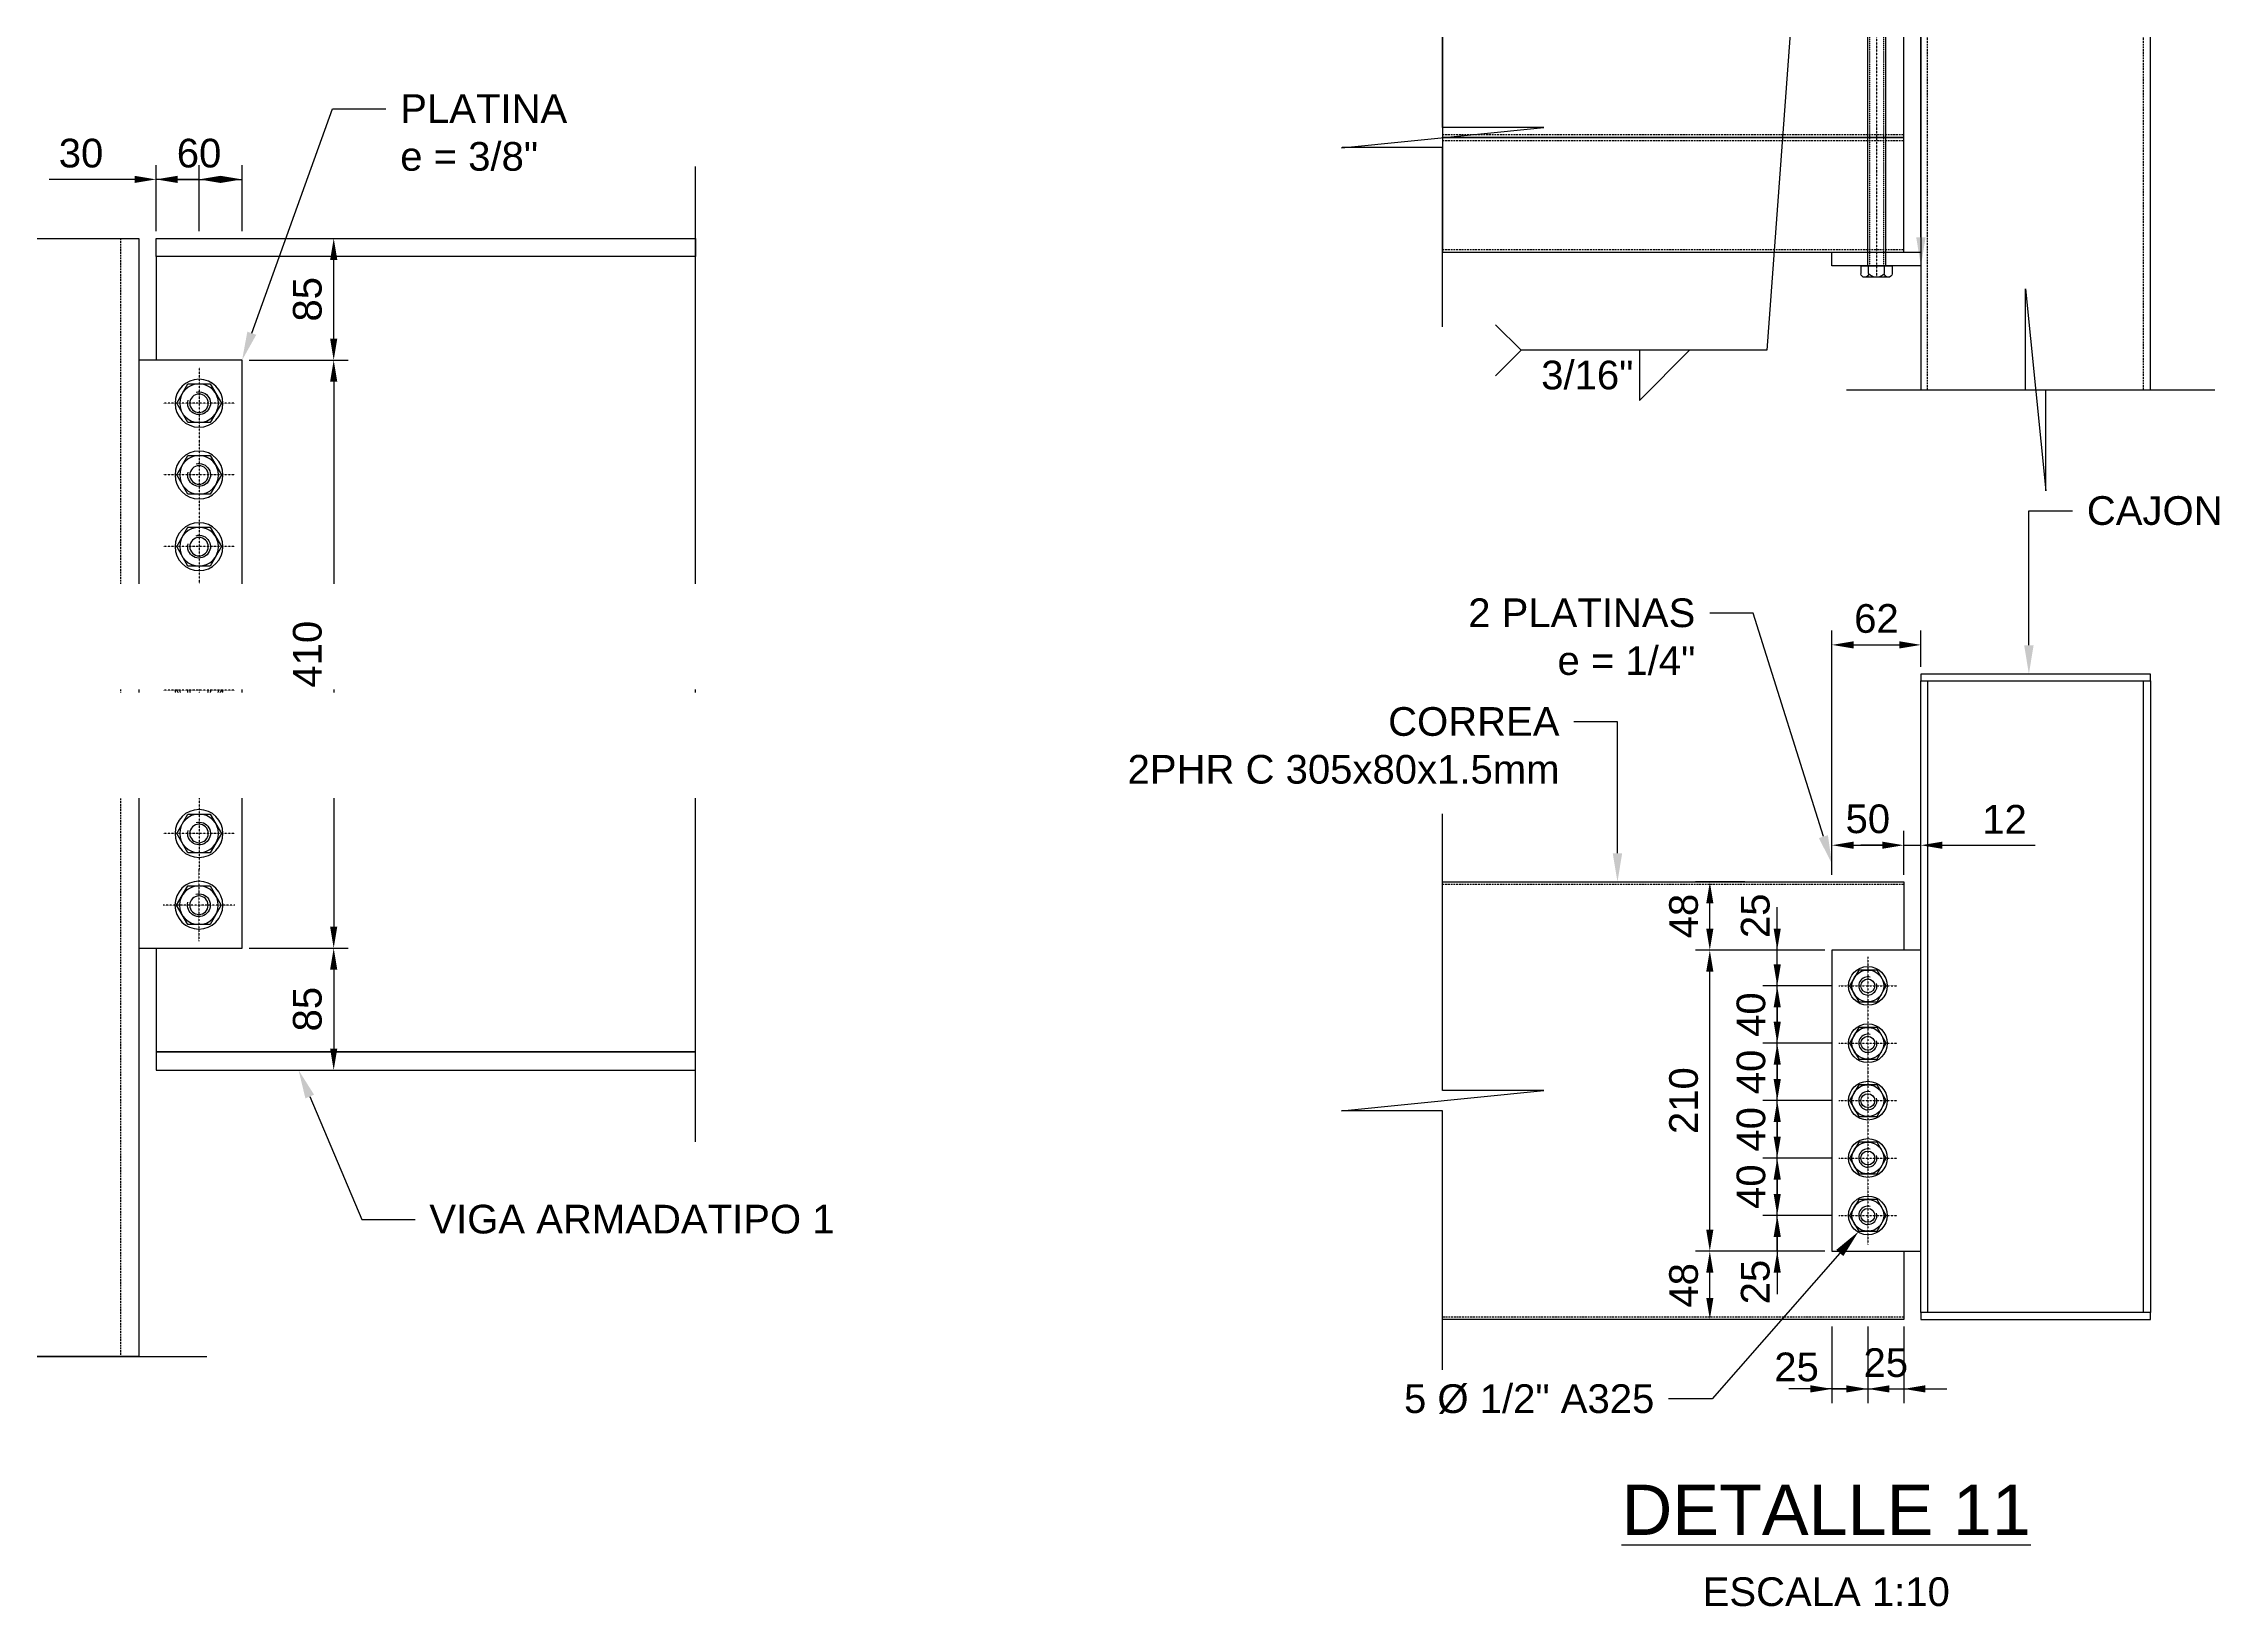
# Model space of a CAD drawing. Header units: millimetres. Extents: x -241278 to 318497, y -110515 to 29234.
# Drawn here: x -19463 to -17943, y -43250 to -42161 of the extents above; entities that cross this region are included whole.
import ezdxf
from ezdxf import colors
from ezdxf.entities.mleader import LeaderData, LeaderLine
from ezdxf.enums import TextEntityAlignment as Align
from ezdxf.math import Vec2, Vec3

# ---------------------------------------------------------------- set-up
doc = ezdxf.new("R2010")
doc.units = ezdxf.units.MM
doc.header["$LTSCALE"] = 0.1
for name, pattern in [('CENTER', [2, 1.25, -0.25, 0.25, -0.25]), ('HIDDEN', [0.375, 0.25, -0.125]), ('HIDDENX2', [19.05, 12.7, -6.35])]:
    doc.linetypes.add(name, pattern=pattern)
for name, color, linetype in [('EE-CENTROS', 8, 'CENTER'), ('EE-OCULTAS', 8, 'HIDDEN'), ('EE-TEXTO 1', 4, 'Continuous'), ('EE-TEXTO 2', 2, 'Continuous'), ('SIM-ARM 580x1-4x200x1-2', 44, 'Continuous'), ('SIM-COTAS', 1, 'Continuous'), ('SIM-OCULTOS', 8, 'HIDDENX2'), ('SIM-PHR 355x110x25x3.0', 171, 'Continuous'), ('SIM-PLATINAS', 2, 'Continuous'), ('SIM-TUBO 16x1-2', 114, 'Continuous'), ('SIM-TUBO 365x160x3-16', 83, 'Continuous')]:
    doc.layers.add(name, color=color, linetype=linetype)
doc.styles.add('ARIAL EE', font='arial.ttf')
doc.styles.get("Standard").update_dxf_attribs({"font": 'arial.ttf'})
doc.dimstyles.new('EE 1_STANDAR', dxfattribs={"dimtxt": 2, "dimasz": 1.5, "dimexe": 1, "dimexo": 0.5, "dimgap": 0.8, "dimtad": 1, "dimdec": 0, "dimdsep": 46, "dimtxsty": 'Standard', "dimcen": 0.09, "dimclrd": 256, "dimclre": 256, "dimclrt": 2, "dimadec": 0, "dimazin": 0, "dimtfac": 1, "dimtdec": 0, "dimtix": 1, "dimtmove": 0, "dimatfit": 2, "dimfxl": 1, "dimtolj": 1, "dimlwd": -1, "dimlwe": -1, "dimarcsym": 1})

# ---------------------------------------------------------------- blocks, each defined once
blk = doc.blocks.new('TUERCA 5-8')
blk.add_lwpolyline([(919700.1, -652089.1), (919692.3, -652102.6), (919700.1, -652116.1), (919715.7, -652116.1), (919723.5, -652102.6), (919715.7, -652089.1)], close=True)
for radius in [16.7, 13.5, 6.44]:
    blk.add_circle((919707.9, -652102.6), radius)
blk.add_arc((919707.9, -652102.6), 7.94, 75, 15)
at = {"layer": 'EE-CENTROS'}
for p, q in [((919707.9, -652077.6), (919707.9, -652127.6)), ((919682.9, -652102.6), (919732.9, -652102.6))]:
    blk.add_line(p, q, dxfattribs=at)
blk = doc.blocks.new('TUER 5-8')
blk.add_blockref('TUERCA 5-8', (-919707.9, 652102.6))
blk = doc.blocks.new('*D221')
at = {"layer": 'SIM-COTAS', "transparency": 16777216}
for p, q in [((-19400.1, -42255.4), (-19459.7, -42255.4)), ((-19385.1, -42291.5), (-19385.1, -42245.4)), ((-19355.1, -42255.4), (-19385.1, -42255.4)), ((-19355.1, -42291.5), (-19355.1, -42245.4)), ((-19340.1, -42255.4), (-19325.1, -42255.4))]:
    blk.add_line(p, q, dxfattribs=at)
for points in [[(-19400.1, -42252.9), (-19400.1, -42257.9), (-19385.1, -42255.4)], [(-19340.1, -42252.9), (-19340.1, -42257.9), (-19355.1, -42255.4)]]:
    blk.add_solid(points, dxfattribs=at)
at = {"layer": 'SIM-COTAS', "color": 2, "transparency": 16777216, "insert": (-19437.4, -42237.2), "char_height": 20, "attachment_point": 5}
blk.add_mtext('\\A1;30', dxfattribs=at)
blk = doc.blocks.new('*D222')
at = {"layer": 'SIM-COTAS', "transparency": 16777216}
for p, q in [((-19385.1, -42291.5), (-19385.1, -42245.4)), ((-19370.1, -42255.4), (-19340.1, -42255.4)), ((-19325.1, -42291.5), (-19325.1, -42245.4))]:
    blk.add_line(p, q, dxfattribs=at)
for points in [[(-19370.1, -42252.9), (-19370.1, -42257.9), (-19385.1, -42255.4)], [(-19340.1, -42252.9), (-19340.1, -42257.9), (-19325.1, -42255.4)]]:
    blk.add_solid(points, dxfattribs=at)
at = {"layer": 'SIM-COTAS', "color": 2, "transparency": 16777216, "insert": (-19355.1, -42237.2), "char_height": 20, "attachment_point": 5}
blk.add_mtext('\\A1;60', dxfattribs=at)
blk = doc.blocks.new('*D223')
at = {"layer": 'SIM-COTAS', "transparency": 16777216}
for p, q in [((-19320.1, -42296.5), (-19251.2, -42296.5)), ((-19261.2, -42366.5), (-19261.2, -42311.5)), ((-19320.1, -42381.5), (-19251.2, -42381.5))]:
    blk.add_line(p, q, dxfattribs=at)
for points in [[(-19263.7, -42311.5), (-19258.7, -42311.5), (-19261.2, -42296.5)], [(-19263.7, -42366.5), (-19258.7, -42366.5), (-19261.2, -42381.5)]]:
    blk.add_solid(points, dxfattribs=at)
at = {"layer": 'SIM-COTAS', "color": 2, "transparency": 16777216, "insert": (-19279.5, -42339), "char_height": 20, "attachment_point": 5, "rotation": 90}
blk.add_mtext('\\A1;85', dxfattribs=at)
blk = doc.blocks.new('*D224')
at = {"layer": 'SIM-COTAS', "transparency": 16777216}
for p, q in [((-19320.1, -42381.5), (-19251.2, -42381.5)), ((-19261.2, -42396.5), (-19261.2, -42776.5)), ((-19320.1, -42791.5), (-19251.2, -42791.5))]:
    blk.add_line(p, q, dxfattribs=at)
for points in [[(-19263.7, -42396.5), (-19258.7, -42396.5), (-19261.2, -42381.5)], [(-19263.7, -42776.5), (-19258.7, -42776.5), (-19261.2, -42791.5)]]:
    blk.add_solid(points, dxfattribs=at)
at = {"layer": 'SIM-COTAS', "color": 2, "transparency": 16777216, "insert": (-19279.5, -42586.5), "char_height": 20, "attachment_point": 5, "rotation": 90}
blk.add_mtext('\\A1;410', dxfattribs=at)
blk = doc.blocks.new('*D225')
at = {"layer": 'SIM-COTAS', "transparency": 16777216}
for p, q in [((-19320.1, -42791.5), (-19251.2, -42791.5)), ((-19261.2, -42806.5), (-19261.2, -42861.5)), ((-19320.1, -42876.5), (-19251.2, -42876.5))]:
    blk.add_line(p, q, dxfattribs=at)
for points in [[(-19263.7, -42806.5), (-19258.7, -42806.5), (-19261.2, -42791.5)], [(-19263.7, -42861.5), (-19258.7, -42861.5), (-19261.2, -42876.5)]]:
    blk.add_solid(points, dxfattribs=at)
at = {"layer": 'SIM-COTAS', "color": 2, "transparency": 16777216, "insert": (-19279.5, -42834), "char_height": 20, "attachment_point": 5, "rotation": 90}
blk.add_mtext('\\A1;85', dxfattribs=at)
blk = doc.blocks.new('TÍTULO')
at = {"layer": 'EE-TEXTO 1', "style": 'ARIAL EE'}
blk.add_attdef('%%UTÍTULO', text='', height=3.5, dxfattribs=at).set_placement((0, 0), align=Align.MIDDLE_CENTER)
at = {"layer": 'EE-TEXTO 2', "style": 'ARIAL EE'}
for tag, p in [('SUBTÍTULO', (0, -4.24)), ('ESCALA', (0, -5.71))]:
    blk.add_attdef(tag, text='', height=2, dxfattribs=at).set_placement(p, align=Align.MIDDLE_CENTER)
blk = doc.blocks.new('TUERCA 1-2')
blk.add_lwpolyline([(-6.4, 11.1), (-12.8, 0), (-6.4, -11.1), (6.4, -11.1), (12.8, 0), (6.4, 11.1)], close=True)
for radius in [13.5, 11.1, 4.85]:
    blk.add_circle((0, 0), radius)
blk.add_arc((0, 0), 6.35, 75, 15)
at = {"layer": 'EE-CENTROS'}
for p, q in [((0, 20.2), (0, -20.2)), ((-20.2, 0), (20.2, 0))]:
    blk.add_line(p, q, dxfattribs=at)
blk = doc.blocks.new('*D624')
at = {"layer": 'SIM-COTAS', "transparency": 16777216}
for p, q in [((-18221.4, -43002.8), (-18311.6, -43002.8)), ((-18301.6, -43035.3), (-18301.6, -43017.8)), ((-18271.8, -43050.3), (-18311.6, -43050.3))]:
    blk.add_line(p, q, dxfattribs=at)
for points in [[(-18304.1, -43017.8), (-18299.1, -43017.8), (-18301.6, -43002.8)], [(-18304.1, -43035.3), (-18299.1, -43035.3), (-18301.6, -43050.3)]]:
    blk.add_solid(points, dxfattribs=at)
at = {"layer": 'SIM-COTAS', "color": 2, "transparency": 16777216, "insert": (-18319.8, -43026.6), "char_height": 20, "attachment_point": 5, "rotation": 90}
blk.add_mtext('\\A1;48', dxfattribs=at)
blk = doc.blocks.new('*D625')
at = {"layer": 'SIM-COTAS', "transparency": 16777216}
for p, q in [((-18221.4, -42792.8), (-18311.6, -42792.8)), ((-18301.6, -42987.8), (-18301.6, -42807.8)), ((-18221.4, -43002.8), (-18311.6, -43002.8))]:
    blk.add_line(p, q, dxfattribs=at)
for points in [[(-18304.1, -42807.8), (-18299.1, -42807.8), (-18301.6, -42792.8)], [(-18304.1, -42987.8), (-18299.1, -42987.8), (-18301.6, -43002.8)]]:
    blk.add_solid(points, dxfattribs=at)
at = {"layer": 'SIM-COTAS', "color": 2, "transparency": 16777216, "insert": (-18319.8, -42897.8), "char_height": 20, "attachment_point": 5, "rotation": 90}
blk.add_mtext('\\A1;210', dxfattribs=at)
blk = doc.blocks.new('*D626')
at = {"layer": 'SIM-COTAS', "transparency": 16777216}
for p, q in [((-18277.2, -42745.3), (-18311.6, -42745.3)), ((-18301.6, -42777.8), (-18301.6, -42760.3)), ((-18221.4, -42792.8), (-18311.6, -42792.8))]:
    blk.add_line(p, q, dxfattribs=at)
for points in [[(-18304.1, -42760.3), (-18299.1, -42760.3), (-18301.6, -42745.3)], [(-18304.1, -42777.8), (-18299.1, -42777.8), (-18301.6, -42792.8)]]:
    blk.add_solid(points, dxfattribs=at)
at = {"layer": 'SIM-COTAS', "color": 2, "transparency": 16777216, "insert": (-18319.8, -42769.1), "char_height": 20, "attachment_point": 5, "rotation": 90}
blk.add_mtext('\\A1;48', dxfattribs=at)
blk = doc.blocks.new('*D627')
at = {"layer": 'SIM-COTAS', "transparency": 16777216}
for p, q in [((-18254.6, -42962.8), (-18254.6, -42947.8)), ((-18216.6, -42977.8), (-18264.6, -42977.8)), ((-18254.6, -43002.8), (-18254.6, -42977.8)), ((-18221.4, -43002.8), (-18264.6, -43002.8)), ((-18254.6, -43017.8), (-18254.6, -43032.8))]:
    blk.add_line(p, q, dxfattribs=at)
for points in [[(-18257.1, -42962.8), (-18252.1, -42962.8), (-18254.6, -42977.8)], [(-18257.1, -43017.8), (-18252.1, -43017.8), (-18254.6, -43002.8)]]:
    blk.add_solid(points, dxfattribs=at)
at = {"layer": 'SIM-COTAS', "color": 2, "transparency": 16777216, "insert": (-18269.8, -43024.3), "char_height": 20, "attachment_point": 5, "rotation": 90}
blk.add_mtext('\\A1;25', dxfattribs=at)
blk = doc.blocks.new('*D628')
at = {"layer": 'SIM-COTAS', "transparency": 16777216}
for p, q in [((-18254.6, -42922.8), (-18254.6, -42907.8)), ((-18216.6, -42937.8), (-18264.6, -42937.8)), ((-18254.6, -42977.8), (-18254.6, -42937.8)), ((-18216.6, -42977.8), (-18264.6, -42977.8)), ((-18254.6, -42992.8), (-18254.6, -43007.8))]:
    blk.add_line(p, q, dxfattribs=at)
for points in [[(-18257.1, -42922.8), (-18252.1, -42922.8), (-18254.6, -42937.8)], [(-18257.1, -42992.8), (-18252.1, -42992.8), (-18254.6, -42977.8)]]:
    blk.add_solid(points, dxfattribs=at)
at = {"layer": 'SIM-COTAS', "color": 2, "transparency": 16777216, "insert": (-18272.8, -42957.8), "char_height": 20, "attachment_point": 5, "rotation": 90}
blk.add_mtext('\\A1;40', dxfattribs=at)
blk = doc.blocks.new('*D629')
at = {"layer": 'SIM-COTAS', "transparency": 16777216}
for p, q in [((-18254.6, -42882.8), (-18254.6, -42867.8)), ((-18216.6, -42897.8), (-18264.6, -42897.8)), ((-18254.6, -42937.8), (-18254.6, -42897.8)), ((-18216.6, -42937.8), (-18264.6, -42937.8)), ((-18254.6, -42952.8), (-18254.6, -42967.8))]:
    blk.add_line(p, q, dxfattribs=at)
for points in [[(-18257.1, -42882.8), (-18252.1, -42882.8), (-18254.6, -42897.8)], [(-18257.1, -42952.8), (-18252.1, -42952.8), (-18254.6, -42937.8)]]:
    blk.add_solid(points, dxfattribs=at)
at = {"layer": 'SIM-COTAS', "color": 2, "transparency": 16777216, "insert": (-18272.8, -42917.8), "char_height": 20, "attachment_point": 5, "rotation": 90}
blk.add_mtext('\\A1;40', dxfattribs=at)
blk = doc.blocks.new('*D630')
at = {"layer": 'SIM-COTAS', "transparency": 16777216}
for p, q in [((-18254.6, -42842.8), (-18254.6, -42827.8)), ((-18216.6, -42857.8), (-18264.6, -42857.8)), ((-18254.6, -42897.8), (-18254.6, -42857.8)), ((-18216.6, -42897.8), (-18264.6, -42897.8)), ((-18254.6, -42912.8), (-18254.6, -42927.8))]:
    blk.add_line(p, q, dxfattribs=at)
for points in [[(-18257.1, -42842.8), (-18252.1, -42842.8), (-18254.6, -42857.8)], [(-18257.1, -42912.8), (-18252.1, -42912.8), (-18254.6, -42897.8)]]:
    blk.add_solid(points, dxfattribs=at)
at = {"layer": 'SIM-COTAS', "color": 2, "transparency": 16777216, "insert": (-18272.8, -42877.8), "char_height": 20, "attachment_point": 5, "rotation": 90}
blk.add_mtext('\\A1;40', dxfattribs=at)
blk = doc.blocks.new('*D631')
at = {"layer": 'SIM-COTAS', "transparency": 16777216}
for p, q in [((-18254.6, -42802.8), (-18254.6, -42787.8)), ((-18216.6, -42817.8), (-18264.6, -42817.8)), ((-18254.6, -42857.8), (-18254.6, -42817.8)), ((-18216.6, -42857.8), (-18264.6, -42857.8)), ((-18254.6, -42872.8), (-18254.6, -42887.8))]:
    blk.add_line(p, q, dxfattribs=at)
for points in [[(-18257.1, -42802.8), (-18252.1, -42802.8), (-18254.6, -42817.8)], [(-18257.1, -42872.8), (-18252.1, -42872.8), (-18254.6, -42857.8)]]:
    blk.add_solid(points, dxfattribs=at)
at = {"layer": 'SIM-COTAS', "color": 2, "transparency": 16777216, "insert": (-18272.8, -42837.8), "char_height": 20, "attachment_point": 5, "rotation": 90}
blk.add_mtext('\\A1;40', dxfattribs=at)
blk = doc.blocks.new('*D632')
at = {"layer": 'SIM-COTAS', "transparency": 16777216}
for p, q in [((-18254.6, -42777.8), (-18254.6, -42762.8)), ((-18221.4, -42792.8), (-18264.6, -42792.8)), ((-18254.6, -42817.8), (-18254.6, -42792.8)), ((-18216.6, -42817.8), (-18264.6, -42817.8)), ((-18254.6, -42832.8), (-18254.6, -42847.8))]:
    blk.add_line(p, q, dxfattribs=at)
for points in [[(-18257.1, -42777.8), (-18252.1, -42777.8), (-18254.6, -42792.8)], [(-18257.1, -42832.8), (-18252.1, -42832.8), (-18254.6, -42817.8)]]:
    blk.add_solid(points, dxfattribs=at)
at = {"layer": 'SIM-COTAS', "color": 2, "transparency": 16777216, "insert": (-18269.8, -42768.9), "char_height": 20, "attachment_point": 5, "rotation": 90}
blk.add_mtext('\\A1;25', dxfattribs=at)
blk = doc.blocks.new('*D633')
at = {"layer": 'SIM-COTAS', "transparency": 16777216}
for p, q in [((-18216.4, -42740.3), (-18216.4, -42570)), ((-18154.4, -42595.3), (-18154.4, -42570)), ((-18201.4, -42580), (-18169.4, -42580))]:
    blk.add_line(p, q, dxfattribs=at)
at = {"layer": 'SIM-COTAS', "linetype": 'Continuous', "transparency": 16777216}
for points in [[(-18201.4, -42577.5), (-18201.4, -42582.5), (-18216.4, -42580)], [(-18169.4, -42577.5), (-18169.4, -42582.5), (-18154.4, -42580)]]:
    blk.add_solid(points, dxfattribs=at)
at = {"layer": 'SIM-COTAS', "color": 2, "linetype": 'Continuous', "transparency": 16777216, "insert": (-18185.4, -42561.7), "char_height": 20, "attachment_point": 5}
blk.add_mtext('\\A1;62', dxfattribs=at)
blk = doc.blocks.new('*D634')
at = {"layer": 'SIM-COTAS', "transparency": 16777216}
for p, q in [((-18216.4, -42740.3), (-18216.4, -42709.7)), ((-18166.4, -42740.3), (-18166.4, -42709.7)), ((-18201.4, -42719.7), (-18181.4, -42719.7))]:
    blk.add_line(p, q, dxfattribs=at)
at = {"layer": 'SIM-COTAS', "linetype": 'Continuous', "transparency": 16777216}
for points in [[(-18201.4, -42717.2), (-18201.4, -42722.2), (-18216.4, -42719.7)], [(-18181.4, -42717.2), (-18181.4, -42722.2), (-18166.4, -42719.7)]]:
    blk.add_solid(points, dxfattribs=at)
at = {"layer": 'SIM-COTAS', "color": 2, "linetype": 'Continuous', "transparency": 16777216, "insert": (-18191.4, -42701.4), "char_height": 20, "attachment_point": 5}
blk.add_mtext('\\A1;50', dxfattribs=at)
blk = doc.blocks.new('*D635')
at = {"layer": 'SIM-COTAS', "transparency": 16777216}
for p, q in [((-18166.4, -42740.3), (-18166.4, -42709.7)), ((-18154.4, -42740.3), (-18154.4, -42709.7)), ((-18181.4, -42719.7), (-18196.4, -42719.7)), ((-18166.4, -42719.7), (-18154.4, -42719.7)), ((-18139.4, -42719.7), (-18074.8, -42719.7))]:
    blk.add_line(p, q, dxfattribs=at)
at = {"layer": 'SIM-COTAS', "linetype": 'Continuous', "transparency": 16777216}
for points in [[(-18181.4, -42717.2), (-18181.4, -42722.2), (-18166.4, -42719.7)], [(-18139.4, -42717.2), (-18139.4, -42722.2), (-18154.4, -42719.7)]]:
    blk.add_solid(points, dxfattribs=at)
at = {"layer": 'SIM-COTAS', "color": 2, "linetype": 'Continuous', "transparency": 16777216, "insert": (-18096.1, -42701.6), "char_height": 20, "attachment_point": 5}
blk.add_mtext('\\A1;12', dxfattribs=at)
blk = doc.blocks.new('*D636')
at = {"layer": 'SIM-COTAS', "transparency": 16777216}
for p, q in [((-18216.4, -43055.3), (-18216.4, -43108.8)), ((-18191.4, -43055.3), (-18191.4, -43108.8)), ((-18231.4, -43098.8), (-18246.4, -43098.8)), ((-18216.4, -43098.8), (-18191.4, -43098.8)), ((-18176.4, -43098.8), (-18161.4, -43098.8))]:
    blk.add_line(p, q, dxfattribs=at)
for points in [[(-18231.4, -43096.3), (-18231.4, -43101.3), (-18216.4, -43098.8)], [(-18176.4, -43096.3), (-18176.4, -43101.3), (-18191.4, -43098.8)]]:
    blk.add_solid(points, dxfattribs=at)
at = {"layer": 'SIM-COTAS', "color": 2, "transparency": 16777216, "insert": (-18241.1, -43083.6), "char_height": 20, "attachment_point": 5}
blk.add_mtext('\\A1;25', dxfattribs=at)
blk = doc.blocks.new('*D637')
at = {"layer": 'SIM-COTAS', "transparency": 16777216}
for p, q in [((-18191.4, -43055.3), (-18191.4, -43108.8)), ((-18166.4, -43055.3), (-18166.4, -43108.8)), ((-18206.4, -43098.8), (-18221.4, -43098.8)), ((-18191.4, -43098.8), (-18166.4, -43098.8)), ((-18151.4, -43098.8), (-18136.4, -43098.8))]:
    blk.add_line(p, q, dxfattribs=at)
for points in [[(-18206.4, -43096.3), (-18206.4, -43101.3), (-18191.4, -43098.8)], [(-18151.4, -43096.3), (-18151.4, -43101.3), (-18166.4, -43098.8)]]:
    blk.add_solid(points, dxfattribs=at)
at = {"layer": 'SIM-COTAS', "color": 2, "transparency": 16777216, "insert": (-18178.9, -43080.6), "char_height": 20, "attachment_point": 5}
blk.add_mtext('\\A1;25', dxfattribs=at)
blk = doc.blocks.new('*U623')
for p, q in [((-11, 179), (-11, 184.4)), ((8.2, 186.9), (-8.2, 186.9)), ((-5.5, 184.4), (-5.5, 179)), ((5.5, 184.4), (5.5, 179)), ((11, 179), (11, 184.4)), ((-11, 179), (11, 179)), ((-6.3, 0), (-6.3, 179)), ((6.3, 0), (6.3, 179)), ((-5.5, -14.8), (-5.5, -5)), ((5.5, -14.8), (5.5, -5)), ((11, -5), (11, -14.8)), ((8.2, -17.3), (-8.2, -17.3)), ((-6.3, -28.5), (-6.3, -17.3)), ((6.3, -28.5), (-6.3, -28.5)), ((-6.3, -28.5), (-4.9, -30)), ((4.8, -30), (-4.9, -30)), ((4.8, -30), (-4.9, -30)), ((6.3, -28.5), (4.8, -30)), ((6.3, -28.5), (6.3, -17.3))]:
    blk.add_line(p, q)
blk.add_lwpolyline([(-13.5, -1.3), (-13.5, -1.2, -0.414214), (-12.3, 0), (12.3, 0, -0.414214), (13.5, -1.2), (13.5, -1.3, -0.414214), (12.3, -2.5), (-12.3, -2.5, -0.414214)], format="xyb", close=True)
blk.add_lwpolyline([(-11, -14.8), (-11, -5)])
for centre, radius, start, end in [((-8.2, 184.2), 2.76, 5.445, 174.555), ((0, 179.6), 7.34, 41.4713, 138.5287), ((8.2, 184.2), 2.76, 5.445, 174.555), ((-8.2, -5.2), 2.76, 5.445, 174.555), ((-8.2, -14.5), 2.76, 185.445, 354.555), ((0, -9.8), 7.34, 41.4713, 138.5287), ((0, -9.9), 7.34, 221.4713, 318.5287), ((8.2, -5.2), 2.76, 5.445, 174.555), ((8.2, -14.5), 2.76, 185.445, 354.555)]:
    blk.add_arc(centre, radius, start, end)
at = {"layer": 'EE-CENTROS'}
blk.add_line((0, -30), (0, 186.9), dxfattribs=at)
at = {"layer": 'EE-OCULTAS'}
for p, q in [((-4.9, 0), (-4.9, 179)), ((4.8, 0), (4.8, 179)), ((-4.9, -30), (-4.9, -17.3)), ((4.8, -30), (4.8, -17.3))]:
    blk.add_line(p, q, dxfattribs=at)
blk = doc.blocks.new('AWS-FILL-DER')
at = {"transparency": 16777216}
for p, q in [((-19.75, 0), (-21.53, 1.78)), ((-11.5, -3.5), (-8, 0)), ((-19.75, 0), (-21.53, -1.78)), ((-8, 0), (-19.75, 0)), ((-11.5, 0), (-11.5, -3.5))]:
    blk.add_line(p, q, dxfattribs=at)
at = {"layer": 'EE-TEXTO 2', "color": 2, "transparency": 16777216, "style": 'ARIAL EE'}
for tag, flags, p in [('OBSERVACION', 4, (-21.91, -1.07)), ('VALOR_SOLDADURA', 12, (-11.92, -2.73))]:
    blk.add_attdef(tag, text='', height=2, dxfattribs=dict(at, flags=flags)).set_placement(p, align=Align.RIGHT)
at = {"layer": 'EE-TEXTO 2', "color": 2, "transparency": 16777216, "style": 'ARIAL EE', "flags": 12}
blk.add_attdef('DE-TANTO-CADA-TANTO', (-7.66, -2.68), '', height=2, dxfattribs=at)

msp = doc.modelspace()

# ---------------------------------------------------------------- linework, layer by layer
at = {"layer": 'SIM-ARM 580x1-4x200x1-2'}
for points in [[(-19009, -42309.2), (-19385.1, -42309.2), (-19385.1, -42296.5), (-19009, -42296.5)], [(-19009, -42863.8), (-19385.1, -42863.8), (-19385.1, -42876.5), (-19009, -42876.5)]]:
    msp.add_lwpolyline(points, close=True, dxfattribs=at)
for points in [[(-19385.1, -42863.8), (-19385.1, -42863.8), (-19009, -42863.8), (-19009, -42309.2), (-19385.1, -42309.2), (-19385.1, -42381.5)], [(-19385.1, -42791.5), (-19385.1, -42863.8)]]:
    msp.add_lwpolyline(points, dxfattribs=at)
at = {"layer": 'SIM-COTAS', "elevation": -0.6}
for points in [[(-18488, -42358.2), (-18488, -42233.2), (-18557.4, -42233.2, 0.024922), (-18558.5, -42233.3), (-18417.4, -42219.2, -0.024922), (-18418.5, -42219.2), (-18488, -42219.2), (-18488, -42101.2)], [(-18488, -43097.8), (-18488, -42904.8), (-18557.4, -42904.8, 0.024922), (-18558.5, -42904.9), (-18417.4, -42890.8, -0.024922), (-18418.5, -42890.8), (-18488, -42890.8), (-18488, -42697.8)]]:
    msp.add_lwpolyline(points, format="xyb", dxfattribs=at)
at = {"layer": 'SIM-COTAS'}
for points in [[(-19009, -42926.5), (-19009, -42591.5), (-18959, -42591.5), (-19059, -42581.5), (-19009, -42581.5), (-19009, -42246.5)], [(-19852.6, -43076.1), (-19606.1, -43076.1), (-19606.1, -43026.1), (-19596.1, -43126.1), (-19596.1, -43076.1), (-19349.6, -43076.1)]]:
    msp.add_lwpolyline(points, dxfattribs=at)
at = {"layer": 'SIM-OCULTOS'}
for p, q in [((-18149.7, -42402.1, -0.6), (-18149.7, -42050.4, -0.6)), ((-17999.1, -42402.1, -0.6), (-17999.1, -42050.4, -0.6)), ((-18488, -42224.2, -0.6), (-18166.4, -42224.2, -0.6)), ((-18488, -42228.2, -0.6), (-18166.4, -42228.2, -0.6)), ((-18488, -42304.2, -0.6), (-18166.4, -42304.2, -0.6)), ((-18488, -42746.8, -0.6), (-18166.4, -42746.8, -0.6)), ((-18166.4, -43048.8, -0.6), (-18488, -43048.8, -0.6))]:
    msp.add_line(p, q, dxfattribs=at)
msp.add_lwpolyline([(-19792.4, -42296.5), (-19409.8, -42296.5), (-19409.8, -43076.1), (-19792.4, -43076.1)], close=True, dxfattribs=at)
at = {"layer": 'SIM-PHR 355x110x25x3.0'}
for p, q in [((-18488, -42745.3, -0.6), (-18166.4, -42745.3, -0.6)), ((-18166.4, -42745.3, -0.6), (-18166.4, -42792.8, -0.6)), ((-18166.4, -43002.8, -0.6), (-18166.4, -43050.3, -0.6)), ((-18166.4, -43050.3, -0.6), (-18488, -43050.3, -0.6))]:
    msp.add_line(p, q, dxfattribs=at)
at = {"layer": 'SIM-PHR 355x110x25x3.0', "elevation": -0.6}
for points in [[(-18488, -42226.2), (-18166.4, -42226.2), (-18166.4, -42146.2), (-18488, -42146.2)], [(-18488, -42306.2), (-18166.4, -42306.2), (-18166.4, -42226.2), (-18488, -42226.2)]]:
    msp.add_lwpolyline(points, close=True, dxfattribs=at)
at = {"layer": 'SIM-PLATINAS', "elevation": -0.6}
for points in [[(-18216.4, -42306.2), (-18154.4, -42306.2), (-18154.4, -42315.7), (-18216.4, -42315.7)], [(-18216.4, -43002.8), (-18154.4, -43002.8), (-18154.4, -42792.8), (-18216.4, -42792.8)]]:
    msp.add_lwpolyline(points, close=True, dxfattribs=at)
at = {"layer": 'SIM-PLATINAS'}
msp.add_lwpolyline([(-19397.1, -42381.5), (-19397.1, -42791.5), (-19325.1, -42791.5), (-19325.1, -42381.5)], close=True, dxfattribs=at)
at = {"layer": 'SIM-TUBO 16x1-2'}
msp.add_lwpolyline([(-19805.1, -42296.5), (-19397.1, -42296.5), (-19397.1, -43076.1), (-19805.1, -43076.1)], close=True, dxfattribs=at)
at = {"layer": 'SIM-TUBO 365x160x3-16', "elevation": -0.6}
for points in [[(-17994.4, -42050.4), (-18154.4, -42050.4), (-18154.4, -42402.1), (-17994.4, -42402.1)], [(-17994.4, -42600.3), (-18154.4, -42600.3), (-18154.4, -42605), (-17994.4, -42605)], [(-18149.7, -43045.6), (-18154.4, -43045.6), (-18154.4, -42605), (-18149.7, -42605)], [(-17994.4, -43045.6), (-17999.1, -43045.6), (-17999.1, -42605), (-17994.4, -42605)], [(-17994.4, -43045.6), (-18154.4, -43045.6), (-18154.4, -43050.3), (-17994.4, -43050.3)]]:
    msp.add_lwpolyline(points, close=True, dxfattribs=at)

# ---------------------------------------------------------------- block references
at = {"xscale": -1, "rotation": 180}
msp.add_blockref('*U623', (-18185.4, -42136.7, -0.6), dxfattribs=at)
at = {"xscale": -1}
for p in [(-19355.1, -42411.5), (-19355.1, -42461.5), (-19355.1, -42511.5), (-19355.1, -42561.5), (-19355.1, -42611.5), (-19355.1, -42661.5), (-19355.1, -42711.5), (-19355.2, -42761.5)]:
    msp.add_blockref('TUER 5-8', p, dxfattribs=at)
for p in [(-18191.4, -42817.8, -0.6), (-18191.4, -42857.8, -0.6), (-18191.4, -42897.8, -0.6), (-18191.4, -42937.8, -0.6), (-18191.4, -42977.8, -0.6)]:
    msp.add_blockref('TUERCA 1-2', p)
at = {"layer": 'EE-TEXTO 1'}
ref = msp.add_blockref('TÍTULO', (-18220.4, -43183.1), dxfattribs=dict(at, xscale=10, yscale=10, zscale=10))
ref.add_attrib('%%UTÍTULO', '%%uDETALLE 11', dxfattribs={"height": 35, "style": 'ARIAL EE'}).set_placement((-18220.4, -43183.1), align=Align.MIDDLE_CENTER)
ref.add_attrib('ESCALA', 'ESCALA 1:10', dxfattribs={"layer": 'EE-TEXTO 2', "height": 20, "style": 'ARIAL EE'}).set_placement((-18220.4, -43240.2), align=Align.MIDDLE_CENTER)

# ---------------------------------------------------------------- dimensions: what is measured, and where the dimension line sits
at = {"layer": 'SIM-COTAS'}
for base, p1, p2, picture, middle in [((-19355.1, -42255.4), (-19385.1, -42296.5), (-19355.1, -42296.5), '*D221', (-19437.4, -42255.4)), ((-18191.4, -43098.8, -0.6), (-18216.4, -43050.3, -0.6), (-18191.4, -43050.3, -0.6), '*D636', (-18241.1, -43083.6, -0.6))]:
    dim = msp.add_linear_dim(base=base, p1=p1, p2=p2, dimstyle='EE 1_STANDAR', dxfattribs=at)
    dim.commit()
    dim.dimension.update_dxf_attribs({"geometry": picture, "text_midpoint": middle, "dimtype": 160})
for base, p1, p2, picture, middle in [((-19325.1, -42255.4), (-19385.1, -42296.5), (-19325.1, -42296.5), '*D222', (-19355.1, -42237.2)), ((-18166.4, -43098.8, -0.6), (-18191.4, -43050.3, -0.6), (-18166.4, -43050.3, -0.6), '*D637', (-18178.9, -43080.6, -0.6))]:
    dim = msp.add_linear_dim(base=base, p1=p1, p2=p2, dimstyle='EE 1_STANDAR', dxfattribs=at)
    dim.commit()
    dim.dimension.update_dxf_attribs({"geometry": picture, "text_midpoint": middle})
for base, p1, p2, picture, middle in [((-19261.2, -42296.5), (-19325.1, -42381.5), (-19325.1, -42296.5), '*D223', (-19279.5, -42339)), ((-19261.2, -42791.5), (-19325.1, -42381.5), (-19325.1, -42791.5), '*D224', (-19279.5, -42586.5)), ((-18301.5647459, -42745.3451337, -0.5839278), (-18216.3880568, -42792.8451337, -0.5839278), (-18272.2187541, -42745.3451337, -0.5839278), '*D626', (-18319.7762056, -42769.0951337, -0.5839278)), ((-19261.2, -42876.5), (-19325.1, -42791.5), (-19325.1, -42876.5), '*D225', (-19279.5, -42834)), ((-18254.6, -42817.8, -0.6), (-18211.6, -42857.8, -0.6), (-18211.6, -42817.8, -0.6), '*D631', (-18272.8, -42837.8, -0.6)), ((-18301.6, -42792.8, -0.6), (-18216.4, -43002.8, -0.6), (-18216.4, -42792.8, -0.6), '*D625', (-18319.8, -42897.8, -0.6)), ((-18254.6, -42857.8, -0.6), (-18211.6, -42897.8, -0.6), (-18211.6, -42857.8, -0.6), '*D630', (-18272.8, -42877.8, -0.6)), ((-18254.6, -42897.8, -0.6), (-18211.6, -42937.8, -0.6), (-18211.6, -42897.8, -0.6), '*D629', (-18272.8, -42917.8, -0.6)), ((-18254.6, -42937.8, -0.6), (-18211.6, -42977.8, -0.6), (-18211.6, -42937.8, -0.6), '*D628', (-18272.8, -42957.8, -0.6)), ((-18301.5647459, -43002.8451337, -0.5839278), (-18266.7721404, -43050.3451337, -0.5839278), (-18216.3880568, -43002.8451337, -0.5839278), '*D624', (-18319.7762056, -43026.5951337, -0.5839278))]:
    dim = msp.add_linear_dim(base=base, p1=p1, p2=p2, angle=90, dimstyle='EE 1_STANDAR', dxfattribs=at)
    dim.commit()
    dim.dimension.update_dxf_attribs({"geometry": picture, "text_midpoint": middle})
at = {"layer": 'SIM-COTAS', "linetype": 'Continuous'}
for base, p2, picture, middle in [((-18154.4, -42580, -0.6), (-18154.4, -42600.3, -0.6), '*D633', (-18185.4, -42561.7, -0.6)), ((-18166.4, -42719.7, -0.6), (-18166.4, -42745.3, -0.6), '*D634', (-18191.4, -42701.4, -0.6))]:
    dim = msp.add_linear_dim(base=base, p1=(-18216.4, -42745.3, -0.6), p2=p2, dimstyle='EE 1_STANDAR', dxfattribs=at)
    dim.commit()
    dim.dimension.update_dxf_attribs({"geometry": picture, "text_midpoint": middle})
dim = msp.add_linear_dim(base=(-18154.4, -42719.7, -0.6), p1=(-18166.4, -42745.3, -0.6), p2=(-18154.4, -42745.3, -0.6), dimstyle='EE 1_STANDAR', dxfattribs=at)
dim.commit()
dim.dimension.update_dxf_attribs({"geometry": '*D635', "text_midpoint": (-18096.1, -42719.7, -0.6), "dimtype": 160})
at = {"layer": 'SIM-COTAS'}
for base, p1, p2, picture, middle in [((-18254.6, -42792.8, -0.6), (-18211.6, -42817.8, -0.6), (-18216.4, -42792.8, -0.6), '*D632', (-18269.8, -42768.9, -0.6)), ((-18254.6, -42977.8, -0.6), (-18216.4, -43002.8, -0.6), (-18211.6, -42977.8, -0.6), '*D627', (-18269.8, -43024.3, -0.6))]:
    dim = msp.add_linear_dim(base=base, p1=p1, p2=p2, angle=90, dimstyle='EE 1_STANDAR', dxfattribs=at)
    dim.commit()
    dim.dimension.update_dxf_attribs({"geometry": picture, "text_midpoint": middle, "dimtype": 160})

# ---------------------------------------------------------------- leaders
ml = msp.add_multileader_block('Standard', dxfattribs=at)
ml.set_content('AWS-FILL-DER', color=256, scale=10)
ml.set_attribute('DE-TANTO-CADA-TANTO', '', width=0)
ml.set_attribute('VALOR_SOLDADURA', '3/16"', width=0)
ml.set_attribute('OBSERVACION', '', width=0)
ml.set_leader_properties(color=256)
ml.build(insert=Vec2(0, 0))
ml.multileader.update_dxf_attribs({"arrow_head_size": 20, "scale": 10, "block_connection_type": 1})
ctx = ml.context
ctx.base_point, ctx.scale, ctx.char_height, ctx.arrow_head_size, ctx.landing_gap_size, ctx.plane_origin = Vec3(-18433.2, -42374.5, -0.6), 10, 40, 20, 20, Vec3(-18078.5, -42519.1, -0.6)
ctx.attachment_type = 1
notes = []
notes.append((ctx, [(0, (1, 1, 0), (-18261.8, -42374.5, -0.6), (-1, 0), 53.9, [(0, [(-18154.4, -42315.7, -0.6), (-18154.4, -42136.7, -0.6), (-18240.5, -42086.5, -0.6)], 0, [])])]))
ctx.block.insert = Vec3(-18235.7, -42374.5, -0.6)
at = {"layer": 'SIM-COTAS', "linetype": 'Continuous'}
ml = msp.add_multileader_mtext('Standard', dxfattribs=at)
ml.set_content('\\A1;{\\C2;VIGA ARMADATIPO 1}', color=256)
ml.set_leader_properties()
ml.build(insert=Vec2(0, 0))
ml.multileader.update_dxf_attribs({"dogleg_length": 0.0025, "arrow_head_size": 20, "scale": 10})
ctx = ml.context
ctx.base_point, ctx.scale, ctx.char_height, ctx.arrow_head_size, ctx.landing_gap_size, ctx.plane_origin = Vec3(-20796.2, -42183.7), 10, 20, 20, 10, Vec3(-16227.3, -26119.8)
notes.append((ctx, [(1, (1, 1, 0), (-20833.5, -42183.7), (1, 0), 37.2, [(0, [(-20849.8, -42296.5)], 0, [])])]))
ctx.mtext.insert, ctx.mtext.width, ctx.mtext.defined_height, ctx.mtext.flow_direction = Vec3(-20786.2, -42173.5), 200.624, 121, 5
ml = msp.add_multileader_mtext('Standard', dxfattribs=at)
ml.set_content('\\A1;{\\C2;PLATINA\\Pe = 3/8"}', color=256)
ml.set_leader_properties()
ml.build(insert=Vec2(0, 0))
ml.multileader.update_dxf_attribs({"dogleg_length": 0.0025, "arrow_head_size": 20, "scale": 10})
ctx = ml.context
ctx.base_point, ctx.scale, ctx.char_height, ctx.arrow_head_size, ctx.landing_gap_size, ctx.plane_origin = Vec3(-19224.8, -42206.2), 10, 20, 20, 10, Vec3(-24261.7, -26004.4)
notes.append((ctx, [(0, (1, 1, 0), (-19262, -42206.2), (1, 0), 37.2, [(0, [(-19325.1, -42381.5)], 0, [])])]))
ctx.mtext.insert, ctx.mtext.rotation, ctx.mtext.width, ctx.mtext.defined_height, ctx.mtext.flow_direction = Vec3(-19214.8, -42196), 6.283185, 149.753, 121, 5
ml = msp.add_multileader_mtext('Standard', dxfattribs=at)
ml.set_content('\\A1;{\\C2;VIGA ARMADATIPO 1}', color=256)
ml.set_leader_properties()
ml.build(insert=Vec2(0, 0))
ml.multileader.update_dxf_attribs({"dogleg_length": 0.0025, "arrow_head_size": 20, "scale": 10})
ctx = ml.context
ctx.base_point, ctx.scale, ctx.char_height, ctx.arrow_head_size, ctx.landing_gap_size, ctx.plane_origin = Vec3(-19204.5, -42980.6), 10, 20, 20, 10, Vec3(-14647.4, -26916.7)
notes.append((ctx, [(1, (1, 1, 0), (-19241.7, -42980.6), (1, 0), 37.2, [(0, [(-19285.7, -42876.5)], 0, [])])]))
ctx.mtext.insert, ctx.mtext.width, ctx.mtext.defined_height, ctx.mtext.flow_direction = Vec3(-19194.5, -42970.4), 200.624, 121, 5
for ctx, leaders in notes:
    for number, flags, end, landing, length, lines in leaders:
        leader = LeaderData()
        leader.index, (leader.has_last_leader_line, leader.has_dogleg_vector, leader.attachment_direction) = number, flags
        leader.last_leader_point, leader.dogleg_vector, leader.dogleg_length = Vec3(end), Vec3(landing), length
        for number, points, colour, breaks in lines:
            line = LeaderLine()
            line.index, line.vertices, line.color, line.breaks = number, Vec3.list(points), colors.encode_raw_color(colour), breaks
            leader.lines.append(line)
        ctx.leaders.append(leader)

# ---------------------------------------------------------------- next in the draw order: leaders
ml = msp.add_multileader_mtext('Standard', dxfattribs=at)
ml.set_content('\\A1;{\\C2;CAJON 450x160x3/16"}', color=256)
ml.set_leader_properties()
ml.build(insert=Vec2(0, 0))
ml.multileader.update_dxf_attribs({"dogleg_length": 0.0025, "arrow_head_size": 20, "scale": 10})
ctx = ml.context
ctx.base_point, ctx.scale, ctx.char_height, ctx.arrow_head_size, ctx.landing_gap_size, ctx.plane_origin = Vec3(-18048.7, -42486.5), 10, 20, 20, 10, Vec3(-48079.3, -36375.9)
notes = []
notes.append((ctx, [(0, (1, 1, 0), (-18079.1, -42486.5), (1, 0), 30.4, [(0, [(-18079.1, -42600.3)], 0, [])])]))
ctx.mtext.insert, ctx.mtext.width, ctx.mtext.defined_height, ctx.mtext.flow_direction = Vec3(-18038.7, -42476.3), 120.257, 84.6, 5
ctx.mtext.has_bg_fill, ctx.mtext.bg_color, ctx.mtext.bg_scale_factor, ctx.mtext.bg_transparency, ctx.mtext.use_window_bg_color = 1, -1027028792, 1.5, 0, 1
ml = msp.add_multileader_mtext('Standard', dxfattribs=at)
ml.set_content('\\A1;{\\C2;CORREA\\P2PHR C 305x80x1.5mm}', color=256)
ml.set_leader_properties()
ml.build(insert=Vec2(0, 0))
ml.multileader.update_dxf_attribs({"dogleg_length": 0.0025, "arrow_head_size": 20, "scale": 10})
ctx = ml.context
ctx.base_point, ctx.scale, ctx.char_height, ctx.arrow_head_size, ctx.landing_gap_size, ctx.plane_origin = Vec3(-18604.5, -42633.6, -0.6), 10, 20, 20, 10, Vec3(11634.2, -36520.9, -0.6)
ctx.text_align_type = 2
notes.append((ctx, [(0, (1, 1, 0), (-18366, -42633.6, -0.6), (-1, 0), 30.4, [(0, [(-18366, -42745.3, -0.6)], 0, [])])]))
ctx.mtext.insert, ctx.mtext.rotation, ctx.mtext.width, ctx.mtext.defined_height, ctx.mtext.alignment, ctx.mtext.flow_direction = Vec3(-18406.4, -42623.4, -0.6), 6.283185, 194.77, 84.6, 3, 5
ctx.mtext.has_bg_fill, ctx.mtext.bg_color, ctx.mtext.bg_scale_factor, ctx.mtext.bg_transparency, ctx.mtext.use_window_bg_color = 1, -1027028792, 1.5, 0, 1
ml = msp.add_multileader_mtext('Standard', dxfattribs=at)
ml.set_content('\\A1;{\\C2;5 Ø 1/2" A325}', color=256)
ml.set_leader_properties()
ml.build(insert=Vec2(0, 0))
ml.multileader.update_dxf_attribs({"dogleg_length": 0.0025, "arrow_head_size": 20, "scale": 10})
ctx = ml.context
ctx.base_point, ctx.scale, ctx.char_height, ctx.arrow_head_size, ctx.landing_gap_size, ctx.plane_origin = Vec3(-18449.4, -43105.7, -0.6), 10, 20, 20, 10, Vec3(11704.8, -36995.1, -0.6)
ctx.text_align_type = 2
notes.append((ctx, [(0, (1, 1, 0), (-18300, -43105.7, -0.6), (-1, 0), 30.4, [(0, [(-18197.8, -42989, -0.6)], 0, [])])]))
ctx.mtext.insert, ctx.mtext.rotation, ctx.mtext.width, ctx.mtext.defined_height, ctx.mtext.alignment, ctx.mtext.flow_direction = Vec3(-18340.3, -43095.6, -0.6), 6.283185, 107.008, 84.6, 3, 5
ctx.mtext.has_bg_fill, ctx.mtext.bg_color, ctx.mtext.bg_scale_factor, ctx.mtext.bg_transparency, ctx.mtext.use_window_bg_color = 1, -1027028792, 1.5, 0, 1
for ctx, leaders in notes:
    for number, flags, end, landing, length, lines in leaders:
        leader = LeaderData()
        leader.index, (leader.has_last_leader_line, leader.has_dogleg_vector, leader.attachment_direction) = number, flags
        leader.last_leader_point, leader.dogleg_vector, leader.dogleg_length = Vec3(end), Vec3(landing), length
        for number, points, colour, breaks in lines:
            line = LeaderLine()
            line.index, line.vertices, line.color, line.breaks = number, Vec3.list(points), colors.encode_raw_color(colour), breaks
            leader.lines.append(line)
        ctx.leaders.append(leader)

# ---------------------------------------------------------------- next in the draw order: linework, layer by layer
at = {"layer": 'SIM-COTAS', "elevation": -0.6}
msp.add_lwpolyline([(-18206.4, -42402.1), (-18081.4, -42402.1), (-18081.4, -42332.6, 0.024922), (-18081.4, -42331.6), (-18067.3, -42472.6, -0.024922), (-18067.4, -42471.6), (-18067.4, -42402.1), (-17949.4, -42402.1)], format="xyb", dxfattribs=at)

# ---------------------------------------------------------------- next in the draw order: leaders
at = {"layer": 'SIM-COTAS', "linetype": 'Continuous'}
ml = msp.add_multileader_mtext('Standard', dxfattribs=at)
ml.set_content('\\A1;{\\C2;2 PLATINAS\\Pe = 1/4"}', color=256)
ml.set_leader_properties()
ml.build(insert=Vec2(0, 0))
ml.multileader.update_dxf_attribs({"dogleg_length": 0.0025, "arrow_head_size": 20, "scale": 10})
ctx = ml.context
ctx.base_point, ctx.scale, ctx.char_height, ctx.arrow_head_size, ctx.landing_gap_size, ctx.plane_origin = Vec3(-18477.8, -42557.8, -0.6), 10, 20, 20, 10, Vec3(11733.5, -36354.9, -0.6)
ctx.text_align_type = 2
notes = []
notes.append((ctx, [(0, (1, 1, 0), (-18271.3, -42557.8, -0.6), (-1, 0), 30.4, [(0, [(-18216.4, -42732.8, -0.6)], 0, [])])]))
ctx.mtext.insert, ctx.mtext.rotation, ctx.mtext.width, ctx.mtext.defined_height, ctx.mtext.alignment, ctx.mtext.flow_direction = Vec3(-18311.7, -42547.6, -0.6), 6.283185, 164.324, 84.6, 3, 5
ctx.mtext.has_bg_fill, ctx.mtext.bg_color, ctx.mtext.bg_scale_factor, ctx.mtext.bg_transparency, ctx.mtext.use_window_bg_color = 1, -1027028792, 1.5, 0, 1
for ctx, leaders in notes:
    for number, flags, end, landing, length, lines in leaders:
        leader = LeaderData()
        leader.index, (leader.has_last_leader_line, leader.has_dogleg_vector, leader.attachment_direction) = number, flags
        leader.last_leader_point, leader.dogleg_vector, leader.dogleg_length = Vec3(end), Vec3(landing), length
        for number, points, colour, breaks in lines:
            line = LeaderLine()
            line.index, line.vertices, line.color, line.breaks = number, Vec3.list(points), colors.encode_raw_color(colour), breaks
            leader.lines.append(line)
        ctx.leaders.append(leader)

doc.saveas('drawing.dxf')
